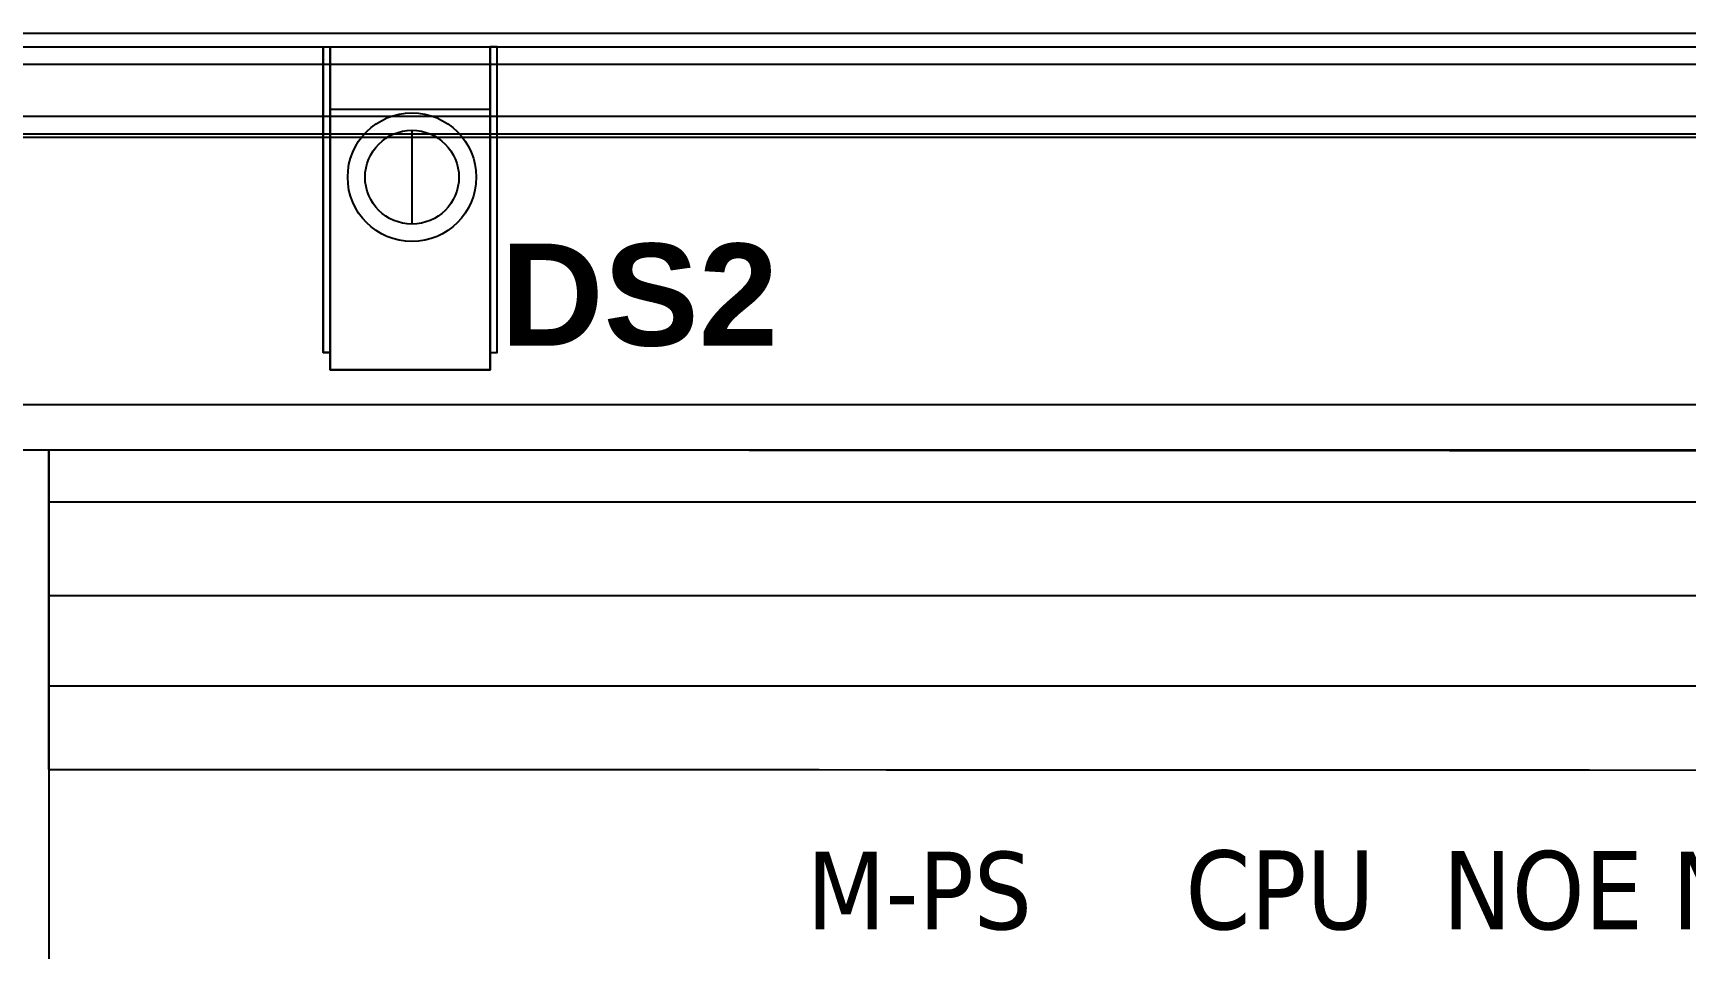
# Model space of a CAD drawing. Header units: inches. Extents: x 100535554 to 201081702, y 63708552 to 127420865.
# Drawn here: x 100541648.79 to 100541693.1, y 63710588.19 to 63710612.76 of the extents above; entities that cross this region are included whole.
import ezdxf

# ---------------------------------------------------------------- set-up
doc = ezdxf.new("R2010")
doc.units = ezdxf.units.IN
doc.header["$MEASUREMENT"] = 0
doc.styles.add('Arial$101H0', font='arialbd.ttf')
doc.styles.add('Tahoma$001H0', font='tahoma.ttf')

msp = doc.modelspace()

# ---------------------------------------------------------------- linework, layer by layer
at = {"color": 7, "linetype": 'Continuous', "lineweight": 25, "true_color": 0x000007}
for p, q in [((100541633.651, 63710612.761), (100541868.305, 63710612.761)), ((100541630.669, 63710612.388), (100541871.287, 63710612.388)), ((100541656.763, 63710604.188), (100541656.763, 63710612.388)), ((100541661.049, 63710604.188), (100541661.049, 63710612.388)), ((100541639.709, 63710611.922), (100541862.248, 63710611.922)), ((100541862.248, 63710610.525), (100541639.709, 63710610.525)), ((100541661.049, 63710610.711), (100541656.763, 63710610.711)), ((100541632.626, 63710610.059), (100541869.33, 63710610.059)), ((100541639.056, 63710609.965), (100541862.9, 63710609.965)), ((100541656.576, 63710604.188), (100541656.576, 63710604.188)), ((100541656.763, 63710604.188), (100541656.763, 63710604.188)), ((100541661.049, 63710604.188), (100541661.049, 63710604.188)), ((100541661.236, 63710604.188), (100541661.236, 63710604.188)), ((100541656.763, 63710603.722), (100541656.763, 63710603.722)), ((100541659.558, 63710603.722), (100541659.558, 63710603.722)), ((100541660.583, 63710603.722), (100541660.583, 63710603.722)), ((100541660.583, 63710603.722), (100541660.583, 63710603.722)), ((100541661.049, 63710603.722), (100541661.049, 63710603.722)), ((100541869.796, 63710602.79), (100541635.049, 63710602.79)), ((100541646.046, 63710601.578), (100541858.893, 63710601.578)), ((100541649.214, 63710601.019), (100541649.214, 63710222.48)), ((100541855.724, 63710600.18), (100541649.214, 63710600.18)), ((100541737.186, 63710597.664), (100541649.214, 63710597.664)), ((100541737.186, 63710595.241), (100541649.214, 63710595.241)), ((100541649.214, 63710593.005), (100541855.724, 63710592.912))]:
    msp.add_line(p, q, dxfattribs=at)
at = {"ltscale": 10}
msp.add_line((100541658.953, 63710610.152), (100541658.953, 63710607.636), dxfattribs=at)
at = {"color": 7, "linetype": 'Continuous', "lineweight": 25, "true_color": 0x000007}
msp.add_lwpolyline([(100541656.576, 63710612.388), (100541656.576, 63710604.188), (100541656.763, 63710604.188), (100541656.763, 63710603.722), (100541661.049, 63710603.722), (100541661.049, 63710604.188), (100541661.236, 63710604.188), (100541661.236, 63710612.388)], dxfattribs=at)
at = {"ltscale": 10}
for points in [[(100541656.576, 63710612.388), (100541656.763, 63710612.388), (100541656.763, 63710604.188), (100541656.576, 63710604.188)], [(100541656.763, 63710612.388), (100541661.049, 63710612.388), (100541661.049, 63710603.722), (100541656.763, 63710603.722)], [(100541661.049, 63710604.188), (100541661.236, 63710604.188), (100541661.236, 63710612.388), (100541661.049, 63710612.388)]]:
    msp.add_lwpolyline(points, close=True, dxfattribs=at)
at = {"color": 7, "linetype": 'Continuous', "lineweight": -2, "true_color": 0x000007}
for points in [[(100541649.214, 63710601.578), (100541649.214, 63710222.48), (100541633.185, 63710222.48), (100541633.185, 63710601.578)], [(100541855.724, 63710601.485), (100541855.724, 63710592.912), (100541649.214, 63710593.005), (100541649.214, 63710601.578)]]:
    msp.add_lwpolyline(points, close=True, dxfattribs=at)
at = {"ltscale": 10}
for radius in [1.724, 1.258]:
    msp.add_circle((100541658.953, 63710608.894), radius, dxfattribs=at)

# ---------------------------------------------------------------- texts
at = {"color": 7, "true_color": 0x000007}
for s, height, style, p in [('DS2', 2.738, 'Arial$101H0', (100541661.329, 63710604.374)), ('M-PS', 2.081, 'Tahoma$001H0', (100541669.53, 63710588.718)), ('CPU', 2.1143, 'Tahoma$001H0', (100541679.687, 63710588.718)), ('NOE', 2.1011, 'Tahoma$001H0', (100541686.584, 63710588.718)), ('NOM', 2.0857, 'Tahoma$001H0', (100541692.734, 63710588.718))]:
    msp.add_text(s, height=height, dxfattribs=dict(at, style=style)).set_placement(p)

doc.saveas('drawing.dxf')
